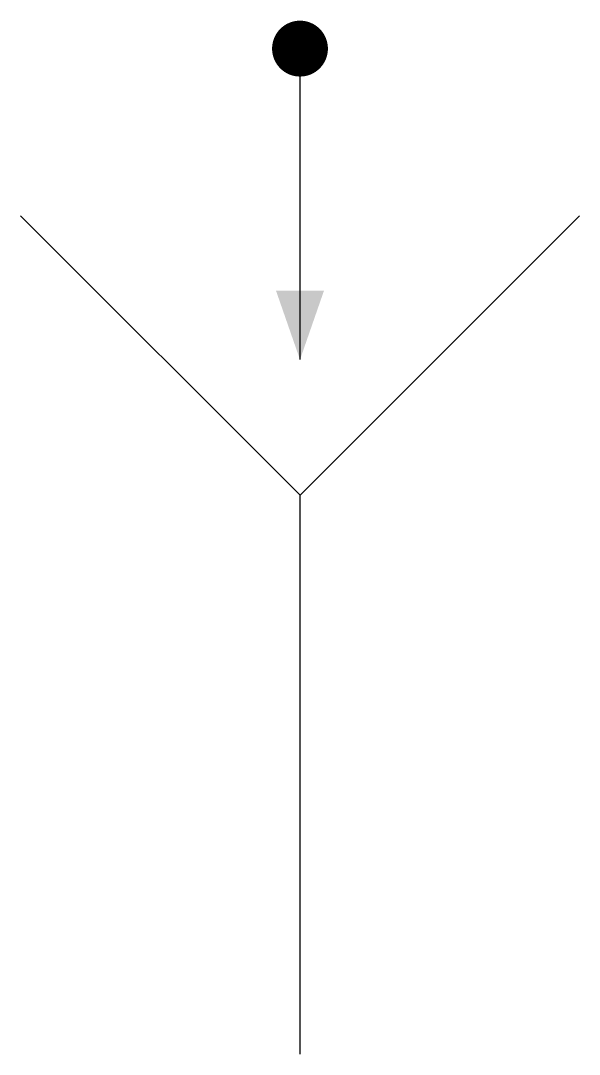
# Model space of a CAD drawing. Extents: x -0.125 to 0.125, y 0 to 0.462.
import ezdxf

# ---------------------------------------------------------------- set-up
doc = ezdxf.new("R2010")
doc.units = 0
doc.layers.get('0').update_dxf_attribs({"linetype": 'CONTINUOUS'})

msp = doc.modelspace()

# ---------------------------------------------------------------- linework, layer by layer
at = {"color": 0}
for p, q in [((0, 0.31068), (0, 0.44978)), ((-0.125, 0.375), (0, 0.25)), ((0, 0.25), (0.125, 0.375)), ((0, 0), (0, 0.25))]:
    msp.add_line(p, q, dxfattribs=at)
at = {"color": 0, "const_width": 0.0125}
msp.add_lwpolyline([(-0.00625, 0.44978, 1), (0.00625, 0.44978, 1)], format="xyb", close=True, dxfattribs=at)
at = {"color": 0}
msp.add_solid([(0, 0.31068), (0.01073, 0.34149), (-0.01073, 0.34149)], dxfattribs=at)

doc.saveas('drawing.dxf')
